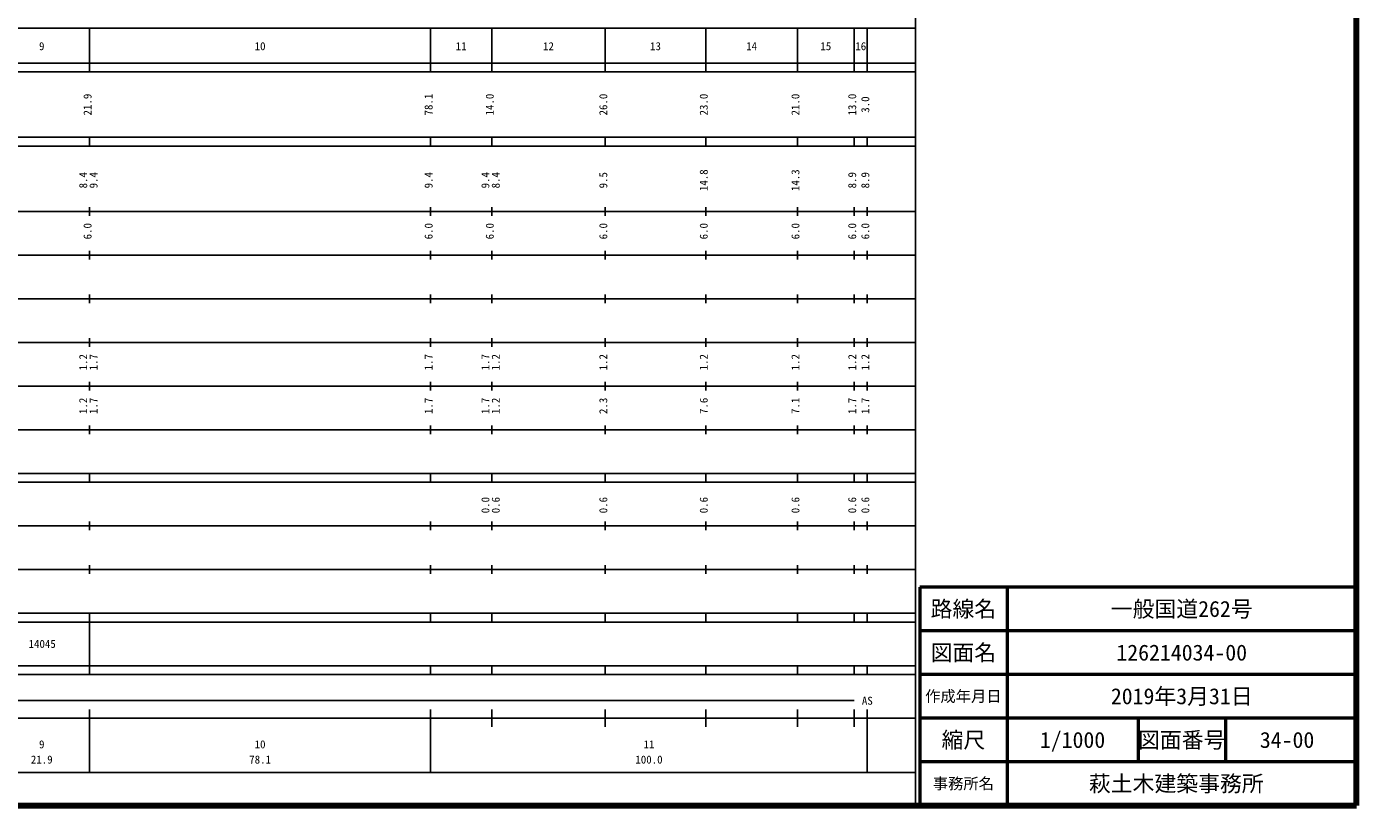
# Model space of a CAD drawing. Units: millimetres on the paper, enlarged 1000 times. Extents: x 40000 to 680000, y 20000 to 380000.
# Drawn here: x 375480 to 680000, y 20000 to 198357 of the extents above; entities that cross this region are included whole.
import ezdxf
from ezdxf.enums import TextEntityAlignment as Align

# ---------------------------------------------------------------- set-up
doc = ezdxf.new("R2010")
doc.units = ezdxf.units.MM
doc.header["$LTSCALE"] = 1000
for name, color, linetype, lineweight in [('M-TTL', 7, 'Continuous', 13), ('M-TTL-BAND', 7, 'Continuous', 25), ('M-TTL-FRAM', 2, 'Continuous', 50), ('M-TTL-LINE', 7, 'Continuous', 50)]:
    doc.layers.add(name, color=color, linetype=linetype, lineweight=lineweight)
doc.layers.add('M-TTL-TXT', color=7, linetype='Continuous')
doc.styles.add('ＭＳ ゴシック', font='')
doc.styles.get('ＭＳ ゴシック').set_extended_font_data('MS Gothic')

msp = doc.modelspace()

# ---------------------------------------------------------------- linework, layer by layer
at = {"layer": 'M-TTL', "color": 2, "lineweight": 140}
for p, q in [((680000, 20000), (680000, 380000)), ((40000, 20000), (680000, 20000))]:
    msp.add_line(p, q, dxfattribs=at)
at = {"layer": 'M-TTL-BAND'}
for p, q in [((579000, 20000), (579000, 370000)), ((68000, 198000), (579000, 198000)), ((389900, 188000), (389900, 198000)), ((468000, 188000), (468000, 198000)), ((482000, 188000), (482000, 198000)), ((508000, 188000), (508000, 198000)), ((531000, 188000), (531000, 198000)), ((552000, 188000), (552000, 198000)), ((565000, 188000), (565000, 198000)), ((568000, 188000), (568000, 198000)), ((40000, 190000), (579000, 190000)), ((40000, 188000), (579000, 188000)), ((40000, 173000), (579000, 173000)), ((40000, 171000), (579000, 171000)), ((389900, 171000), (389900, 173000)), ((468000, 171000), (468000, 173000)), ((482000, 171000), (482000, 173000)), ((508000, 171000), (508000, 173000)), ((531000, 171000), (531000, 173000)), ((552000, 171000), (552000, 173000)), ((565000, 171000), (565000, 173000)), ((568000, 171000), (568000, 173000)), ((40000, 156000), (579000, 156000)), ((389900, 155000), (389900, 157000)), ((468000, 155000), (468000, 157000)), ((482000, 155000), (482000, 157000)), ((508000, 155000), (508000, 157000)), ((531000, 155000), (531000, 157000)), ((552000, 155000), (552000, 157000)), ((565000, 155000), (565000, 157000)), ((568000, 155000), (568000, 157000)), ((389900, 145000), (389900, 147000)), ((468000, 145000), (468000, 147000)), ((482000, 145000), (482000, 147000)), ((508000, 145000), (508000, 147000)), ((531000, 145000), (531000, 147000)), ((552000, 145000), (552000, 147000)), ((565000, 145000), (565000, 147000)), ((568000, 145000), (568000, 147000)), ((46000, 146000), (579000, 146000)), ((52000, 136000), (579000, 136000)), ((389900, 135000), (389900, 137000)), ((468000, 135000), (468000, 137000)), ((482000, 135000), (482000, 137000)), ((508000, 135000), (508000, 137000)), ((531000, 135000), (531000, 137000)), ((552000, 135000), (552000, 137000)), ((565000, 135000), (565000, 137000)), ((568000, 135000), (568000, 137000)), ((46000, 126000), (579000, 126000)), ((389900, 125000), (389900, 127000)), ((468000, 125000), (468000, 127000)), ((482000, 125000), (482000, 127000)), ((508000, 125000), (508000, 127000)), ((531000, 125000), (531000, 127000)), ((552000, 125000), (552000, 127000)), ((565000, 125000), (565000, 127000)), ((568000, 125000), (568000, 127000)), ((52000, 116000), (579000, 116000)), ((389900, 115000), (389900, 117000)), ((468000, 115000), (468000, 117000)), ((482000, 115000), (482000, 117000)), ((508000, 115000), (508000, 117000)), ((531000, 115000), (531000, 117000)), ((552000, 115000), (552000, 117000)), ((565000, 115000), (565000, 117000)), ((568000, 115000), (568000, 117000)), ((389900, 105000), (389900, 107000)), ((468000, 105000), (468000, 107000)), ((482000, 105000), (482000, 107000)), ((508000, 105000), (508000, 107000)), ((531000, 105000), (531000, 107000)), ((552000, 105000), (552000, 107000)), ((565000, 105000), (565000, 107000)), ((568000, 105000), (568000, 107000)), ((46000, 106000), (579000, 106000)), ((40000, 96000), (579000, 96000)), ((389900, 94000), (389900, 96000)), ((468000, 94000), (468000, 96000)), ((482000, 94000), (482000, 96000)), ((508000, 94000), (508000, 96000)), ((531000, 94000), (531000, 96000)), ((552000, 94000), (552000, 96000)), ((565000, 94000), (565000, 96000)), ((568000, 94000), (568000, 96000)), ((40000, 94000), (579000, 94000)), ((49000, 84000), (579000, 84000)), ((389900, 83000), (389900, 85000)), ((468000, 83000), (468000, 85000)), ((482000, 83000), (482000, 85000)), ((508000, 83000), (508000, 85000)), ((531000, 83000), (531000, 85000)), ((552000, 83000), (552000, 85000)), ((565000, 83000), (565000, 85000)), ((568000, 83000), (568000, 85000)), ((40000, 74000), (579000, 74000)), ((389900, 73000), (389900, 75000)), ((468000, 73000), (468000, 75000)), ((482000, 73000), (482000, 75000)), ((508000, 73000), (508000, 75000)), ((531000, 73000), (531000, 75000)), ((552000, 73000), (552000, 75000)), ((565000, 73000), (565000, 75000)), ((568000, 73000), (568000, 75000)), ((40000, 64000), (579000, 64000)), ((389900, 62000), (389900, 64000)), ((468000, 62000), (468000, 64000)), ((482000, 62000), (482000, 64000)), ((508000, 62000), (508000, 64000)), ((531000, 62000), (531000, 64000)), ((552000, 62000), (552000, 64000)), ((565000, 62000), (565000, 64000)), ((568000, 62000), (568000, 64000)), ((40000, 62000), (579000, 62000)), ((389900, 52000), (389900, 62000)), ((40000, 52000), (579000, 52000)), ((389900, 50000), (389900, 52000)), ((468000, 50000), (468000, 52000)), ((482000, 50000), (482000, 52000)), ((508000, 50000), (508000, 52000)), ((531000, 50000), (531000, 52000)), ((552000, 50000), (552000, 52000)), ((565000, 50000), (565000, 52000)), ((568000, 50000), (568000, 52000)), ((40000, 50000), (579000, 50000)), ((71000, 44000), (565000, 44000)), ((40000, 40000), (579000, 40000)), ((389900, 27500), (389900, 42000)), ((468000, 27500), (468000, 42000)), ((482000, 38000), (482000, 42000)), ((508000, 38000), (508000, 42000)), ((531000, 38000), (531000, 42000)), ((552000, 38000), (552000, 42000)), ((565000, 38000), (565000, 42000)), ((568000, 27500), (568000, 42000)), ((68000, 27500), (579000, 27500))]:
    msp.add_line(p, q, dxfattribs=at)
at = {"layer": 'M-TTL-FRAM'}
for p, q in [((680000, 70000), (580000, 70000)), ((580000, 70000), (580000, 20000))]:
    msp.add_line(p, q, dxfattribs=at)
at = {"layer": 'M-TTL-LINE'}
for p, q in [((600000, 70000), (600000, 20000)), ((680000, 60000), (580000, 60000)), ((680000, 50000), (580000, 50000)), ((680000, 40000), (580000, 40000)), ((630000, 40000), (630000, 30000)), ((650000, 40000), (650000, 30000)), ((680000, 30000), (580000, 30000))]:
    msp.add_line(p, q, dxfattribs=at)

# ---------------------------------------------------------------- texts
at = {"layer": 'M-TTL-BAND', "style": 'ＭＳ ゴシック'}
for s, p in [('9', (378950, 192405)), ('10', (428950, 192405)), ('11', (475000, 192405)), ('12', (495000, 192405)), ('13', (519500, 192405)), ('14', (541500, 192405)), ('15', (558500, 192405)), ('16', (566500, 192405)), ('AS', (568000, 42500)), ('9', (378950, 32523)), ('10', (428950, 32523)), ('11', (518000, 32523)), ('21.9', (378950, 29033)), ('78.1', (428950, 29033)), ('100.0', (518000, 29033))]:
    msp.add_text(s, height=1833, dxfattribs=at).set_placement(p, align=Align.BOTTOM_CENTER)
for s, p in [('21.9', (390900, 180500)), ('78.1', (469000, 180500)), ('14.0', (483000, 180500)), ('26.0', (509000, 180500)), ('23.0', (532000, 180500)), ('21.0', (553000, 180500)), ('13.0', (566000, 180500)), ('3.0', (569000, 180500)), ('8.4', (389900, 163174)), ('9.4', (392270, 163174)), ('9.4', (469000, 163174)), ('9.4', (482000, 163174)), ('8.4', (484370, 163174)), ('9.5', (509000, 163174)), ('14.8', (532000, 163174)), ('14.3', (553000, 163174)), ('8.9', (566000, 163174)), ('8.9', (569000, 163174)), ('6.0', (390900, 151500)), ('6.0', (469000, 151500)), ('6.0', (483000, 151500)), ('6.0', (509000, 151500)), ('6.0', (532000, 151500)), ('6.0', (553000, 151500)), ('6.0', (566000, 151500)), ('6.0', (569000, 151500)), ('1.2', (389900, 121500)), ('1.7', (392270, 121500)), ('1.7', (469000, 121500)), ('1.7', (482000, 121500)), ('1.2', (484370, 121500)), ('1.2', (509000, 121500)), ('1.2', (532000, 121500)), ('1.2', (553000, 121500)), ('1.2', (566000, 121500)), ('1.2', (569000, 121500)), ('1.2', (389900, 111500)), ('1.7', (392270, 111500)), ('1.7', (469000, 111500)), ('1.7', (482000, 111500)), ('1.2', (484370, 111500)), ('2.3', (509000, 111500)), ('7.6', (532000, 111500)), ('7.1', (553000, 111500)), ('1.7', (566000, 111500)), ('1.7', (569000, 111500)), ('0.0', (482000, 88764)), ('0.6', (484370, 88764)), ('0.6', (509000, 88764)), ('0.6', (532000, 88764)), ('0.6', (553000, 88764)), ('0.6', (566000, 88764)), ('0.6', (569000, 88764))]:
    msp.add_text(s, height=1833, rotation=90, dxfattribs=at).set_placement(p, align=Align.BOTTOM_CENTER)
msp.add_text('14045', height=1833, dxfattribs=at).set_placement((375932, 55527), align=Align.BOTTOM_LEFT)
at = {"layer": 'M-TTL-TXT', "style": 'ＭＳ ゴシック'}
for s, height, p in [('路線名', 3666, (590000, 65000)), ('路線名', 3666, (590000, 65000)), ('一般国道262号', 3666, (640000, 65000)), ('図面名', 3666, (590000, 55000)), ('図面名', 3666, (590000, 55000)), ('126214034-00', 3666, (640000, 55000)), ('作成年月日', 2566, (590000, 45000)), ('作成年月日', 2566, (590000, 45000)), ('2019年3月31日', 3666, (640000, 45000)), ('縮尺', 3666, (590000, 35000)), ('縮尺', 3666, (590000, 35000)), ('1/1000', 3666, (615000, 35000)), ('図面番号', 3666, (640000, 35000)), ('図面番号', 3666, (640000, 35000)), ('34-00', 3666, (664125, 35000)), ('事務所名', 2566, (590000, 25000)), ('事務所名', 2566, (590000, 25000)), ('萩土木建築事務所 ', 3666, (640000, 25000))]:
    msp.add_text(s, height=height, dxfattribs=at).set_placement(p, align=Align.MIDDLE_CENTER)

doc.saveas('drawing.dxf')
